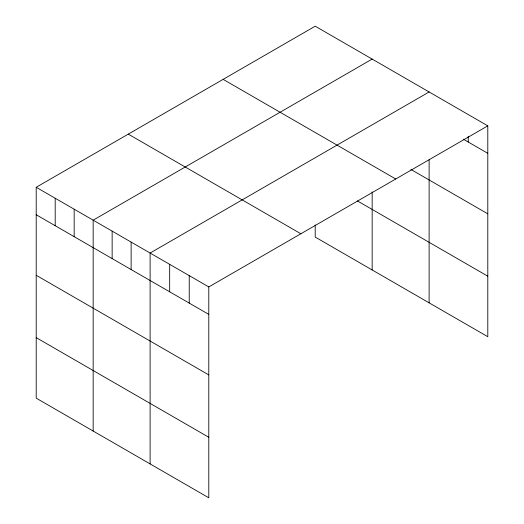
<?xml version="1.0" encoding="UTF-8"?>
<svg xmlns="http://www.w3.org/2000/svg" width="524" height="524" viewBox="0 0 524 524"><rect width="100%" height="100%" fill="white"/><g stroke="black" fill="none" stroke-linecap="round" stroke-linejoin="round"><path stroke-width="0.79" d="M36.202 187.284L208.794 286.923L208.794 497.8L36.202 398.155L36.202 187.284L315.206 26.2L487.798 125.845L487.798 336.716L315.206 237.077L315.206 224.973M372.164 59.081L93.161 220.165L93.161 431.036M429.117 91.962L150.113 253.046L150.113 463.923M208.794 286.923L487.798 125.845M463.347 139.194L487.798 153.316M410.836 169.403L487.798 213.838M223.139 79.36L395.725 178.998M357.394 200.908L487.798 276.194M128.275 134.124L300.861 233.769M36.202 214.748L208.794 314.393M36.202 275.277L208.794 374.915M36.202 337.633L208.794 437.278M468.24 136.364L468.24 142.017M429.117 159.781L429.117 302.839M372.164 191.843L372.164 269.958M189.236 275.631L189.236 303.101M169.671 264.338L169.671 291.809M131.124 242.088L131.124 269.552M112.143 231.123L112.143 258.594M74.172 209.2L74.172 236.671M55.19 198.242L55.19 225.713"/></g></svg>
